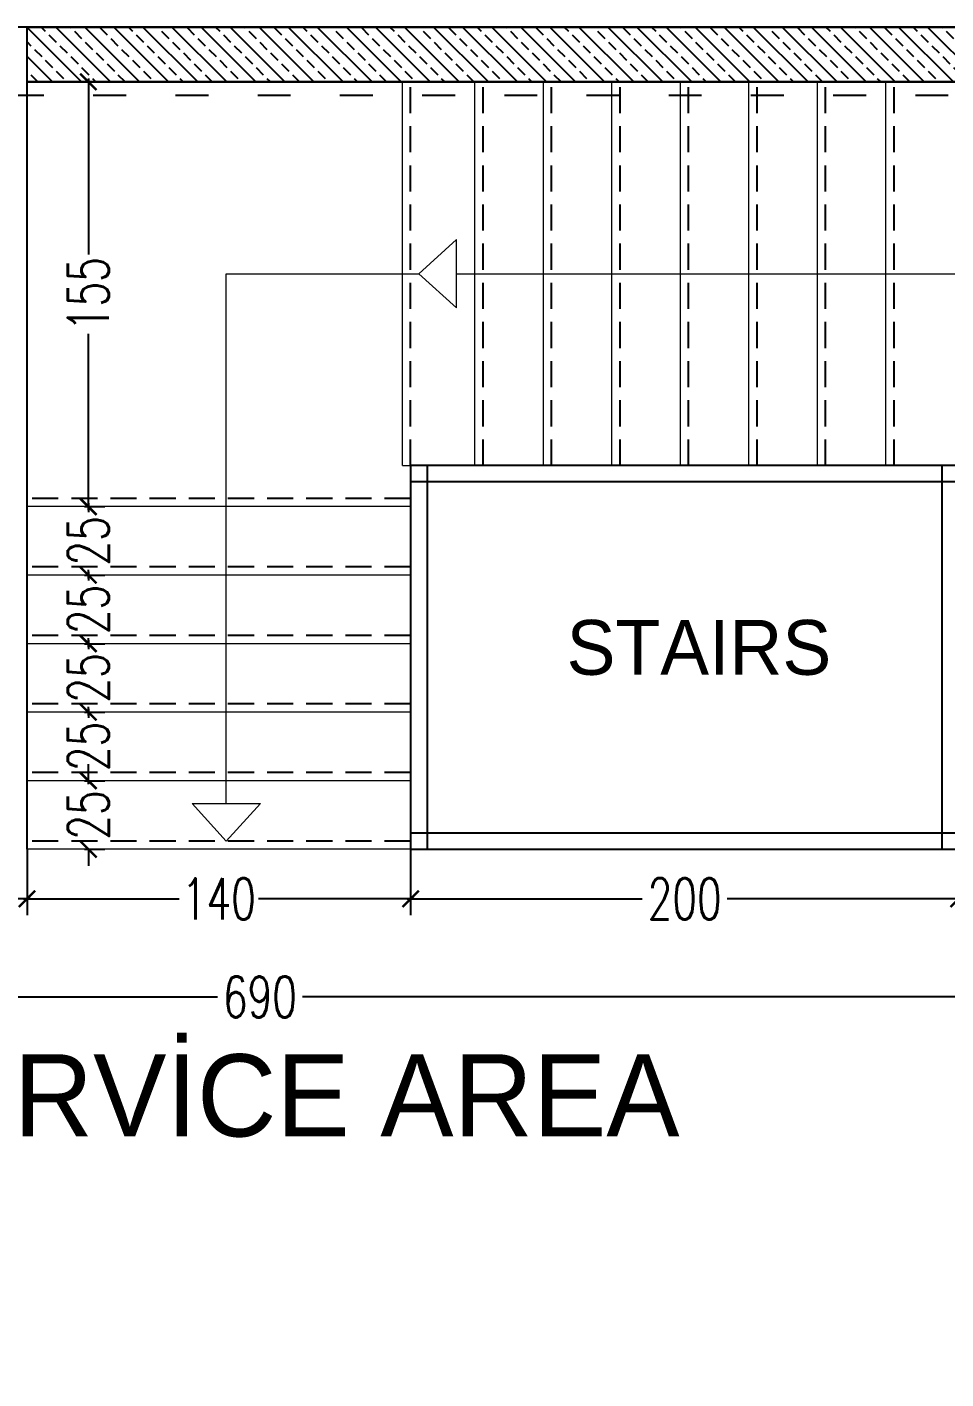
# Model space of a CAD drawing. Header units: centimetres. Extents: x -3207095 to 15275363, y -32656 to 4798027.
# Drawn here: x 683696.8 to 684032.1, y 4438223.6 to 4438716.9 of the extents above; entities that cross this region are included whole.
import ezdxf

# ---------------------------------------------------------------- set-up
doc = ezdxf.new("R2010")
doc.units = ezdxf.units.CM
for name, pattern in [('ACAD_ISO03W100', [30, 12, -18]), ('DASHED', [19.05, 12.7, -6.35]), ('DUZ', [500, 500])]:
    doc.linetypes.add(name, pattern=pattern)
doc.layers.get('0').update_dxf_attribs({"color": 1, "linetype": 'DUZ'})
for name, color, linetype, lineweight in [('A-ANNO-PATT-4', 173, 'Continuous', 5), ('Area', 41, 'Continuous', 25), ('iç duvar', 7, 'Continuous', 50)]:
    doc.layers.add(name, color=color, linetype=linetype, lineweight=lineweight)
doc.layers.add('DIM', color=1, linetype='DUZ')
doc.layers.add('GÖLGE', color=8, linetype='DASHED')
doc.styles.add('DIM', font='ROMANSTW.SHX', dxfattribs={"width": 0.7})
doc.dimstyles.new('1_100', dxfattribs={"dimtxt": 15, "dimasz": 6, "dimexe": 6, "dimexo": 0, "dimgap": 2, "dimtad": 0, "dimdec": 1, "dimzin": 11, "dimdsep": 46, "dimtxsty": 'DIM', "dimblk": 'ARCHTICK', "dimcen": 3, "dimdle": 1.25, "dimclrt": 2, "dimadec": 0, "dimazin": 0, "dimtfac": 1.25, "dimtdec": 1, "dimtix": 1, "dimtofl": 0, "dimtmove": 1, "dimatfit": 3, "dimldrblk": 'ARCHTICK', "dimfxl": 20, "dimfxlon": 1, "dimtolj": 1, "dimtzin": 0, "dimarcsym": 0})

# ---------------------------------------------------------------- blocks, each defined once
blk = doc.blocks.new('_ArchTick')
at = {"color": 0, "linetype": 'ByBlock', "const_width": 0.15}
blk.add_lwpolyline([(-0.5, -0.5), (0.5, 0.5)], dxfattribs=at)
blk = doc.blocks.new('*D5506')
at = {"layer": 'Defpoints', "color": 0, "linetype": 'Continuous', "lineweight": 5, "transparency": 16777216}
for p in [(684126.79, 4438363.04), (683436.79, 4438346.93), (684126.79, 4438346.93)]:
    blk.add_point(p, dxfattribs=at)
at = {"layer": 'DIM', "color": 0, "linetype": 'Continuous', "lineweight": -2, "transparency": 16777216}
for p, q in [((683436.79, 4438346.93), (683436.79, 4438369.04)), ((684126.79, 4438346.93), (684126.79, 4438369.04)), ((683435.54, 4438363.04), (683766.29, 4438363.04)), ((684128.04, 4438363.04), (683797.29, 4438363.04))]:
    blk.add_line(p, q, dxfattribs=at)
at = {"layer": 'DIM', "color": 0, "linetype": 'Continuous', "lineweight": -2, "transparency": 16777216, "xscale": 6, "yscale": 6, "zscale": 6, "rotation": 180}
blk.add_blockref('_ArchTick', (683436.79, 4438363.04), dxfattribs=at)
at = {"layer": 'DIM', "color": 0, "linetype": 'Continuous', "lineweight": -2, "transparency": 16777216, "xscale": 6, "yscale": 6, "zscale": 6}
blk.add_blockref('_ArchTick', (684126.79, 4438363.04), dxfattribs=at)
at = {"layer": 'DIM', "color": 2, "linetype": 'Continuous', "lineweight": 5, "transparency": 16777216, "insert": (683781.79, 4438363.04), "char_height": 15, "attachment_point": 5, "style": 'DIM'}
blk.add_mtext('\\A1;690', dxfattribs=at)
blk = doc.blocks.new('*D5513')
at = {"layer": 'Defpoints', "color": 0, "linetype": 'Continuous', "lineweight": 5, "transparency": 16777216}
for p in [(683606.79, 4438416.93), (683696.79, 4438416.93), (683696.79, 4438398.84)]:
    blk.add_point(p, dxfattribs=at)
at = {"layer": 'DIM', "color": 0, "linetype": 'Continuous', "lineweight": -2, "transparency": 16777216}
for p, q in [((683606.79, 4438416.93), (683606.79, 4438392.84)), ((683696.79, 4438416.93), (683696.79, 4438392.84)), ((683605.54, 4438398.84), (683641.29, 4438398.84)), ((683698.04, 4438398.84), (683662.29, 4438398.84))]:
    blk.add_line(p, q, dxfattribs=at)
at = {"layer": 'DIM', "color": 0, "linetype": 'Continuous', "lineweight": -2, "transparency": 16777216, "xscale": 6, "yscale": 6, "zscale": 6, "rotation": 180}
blk.add_blockref('_ArchTick', (683606.79, 4438398.84), dxfattribs=at)
at = {"layer": 'DIM', "color": 0, "linetype": 'Continuous', "lineweight": -2, "transparency": 16777216, "xscale": 6, "yscale": 6, "zscale": 6}
blk.add_blockref('_ArchTick', (683696.79, 4438398.84), dxfattribs=at)
at = {"layer": 'DIM', "color": 2, "linetype": 'Continuous', "lineweight": 5, "transparency": 16777216, "insert": (683651.79, 4438398.84), "char_height": 15, "attachment_point": 5, "style": 'DIM'}
blk.add_mtext('\\A1;90', dxfattribs=at)
blk = doc.blocks.new('*D5517')
at = {"layer": 'Defpoints', "color": 0, "linetype": 'Continuous', "lineweight": 5, "transparency": 16777216}
for p in [(683696.79, 4438416.93), (683836.79, 4438416.93), (683836.79, 4438398.84)]:
    blk.add_point(p, dxfattribs=at)
at = {"layer": 'DIM', "color": 0, "linetype": 'Continuous', "lineweight": -2, "transparency": 16777216}
for p, q in [((683696.79, 4438416.93), (683696.79, 4438392.84)), ((683836.79, 4438416.93), (683836.79, 4438392.84)), ((683695.54, 4438398.84), (683752.29, 4438398.84)), ((683838.04, 4438398.84), (683781.29, 4438398.84))]:
    blk.add_line(p, q, dxfattribs=at)
at = {"layer": 'DIM', "color": 0, "linetype": 'Continuous', "lineweight": -2, "transparency": 16777216, "xscale": 6, "yscale": 6, "zscale": 6, "rotation": 180}
blk.add_blockref('_ArchTick', (683696.79, 4438398.84), dxfattribs=at)
at = {"layer": 'DIM', "color": 0, "linetype": 'Continuous', "lineweight": -2, "transparency": 16777216, "xscale": 6, "yscale": 6, "zscale": 6}
blk.add_blockref('_ArchTick', (683836.79, 4438398.84), dxfattribs=at)
at = {"layer": 'DIM', "color": 2, "linetype": 'Continuous', "lineweight": 5, "transparency": 16777216, "insert": (683766.79, 4438398.84), "char_height": 15, "attachment_point": 5, "style": 'DIM'}
blk.add_mtext('\\A1;140', dxfattribs=at)
blk = doc.blocks.new('*D5518')
at = {"layer": 'Defpoints', "color": 0, "linetype": 'Continuous', "lineweight": 5, "transparency": 16777216}
for p in [(683836.79, 4438416.93), (684036.79, 4438416.93), (684036.79, 4438398.84)]:
    blk.add_point(p, dxfattribs=at)
at = {"layer": 'DIM', "color": 0, "linetype": 'Continuous', "lineweight": -2, "transparency": 16777216}
for p, q in [((683836.79, 4438416.93), (683836.79, 4438392.84)), ((684036.79, 4438416.93), (684036.79, 4438392.84)), ((683835.54, 4438398.84), (683921.29, 4438398.84)), ((684038.04, 4438398.84), (683952.29, 4438398.84))]:
    blk.add_line(p, q, dxfattribs=at)
at = {"layer": 'DIM', "color": 0, "linetype": 'Continuous', "lineweight": -2, "transparency": 16777216, "xscale": 6, "yscale": 6, "zscale": 6, "rotation": 180}
blk.add_blockref('_ArchTick', (683836.79, 4438398.84), dxfattribs=at)
at = {"layer": 'DIM', "color": 0, "linetype": 'Continuous', "lineweight": -2, "transparency": 16777216, "xscale": 6, "yscale": 6, "zscale": 6}
blk.add_blockref('_ArchTick', (684036.79, 4438398.84), dxfattribs=at)
at = {"layer": 'DIM', "color": 2, "linetype": 'Continuous', "lineweight": 5, "transparency": 16777216, "insert": (683936.79, 4438398.84), "char_height": 15, "attachment_point": 5, "style": 'DIM'}
blk.add_mtext('\\A1;200', dxfattribs=at)
blk = doc.blocks.new('*D5521')
at = {"layer": 'Defpoints', "color": 0, "linetype": 'Continuous', "lineweight": 5, "transparency": 16777216}
for p in [(683717.76, 4438441.93), (683719.17, 4438441.93), (683717.76, 4438416.93)]:
    blk.add_point(p, dxfattribs=at)
at = {"layer": 'DIM', "color": 0, "linetype": 'Continuous', "lineweight": -2, "transparency": 16777216}
for p, q in [((683719.17, 4438441.93), (683719.17, 4438447.93)), ((683717.76, 4438441.93), (683725.17, 4438441.93)), ((683717.76, 4438416.93), (683725.17, 4438416.93)), ((683719.17, 4438416.93), (683719.17, 4438410.93))]:
    blk.add_line(p, q, dxfattribs=at)
at = {"layer": 'DIM', "color": 0, "linetype": 'Continuous', "lineweight": -2, "transparency": 16777216, "xscale": 6, "yscale": 6, "zscale": 6}
for p, rotation in [((683719.17, 4438441.93), 270), ((683719.17, 4438416.93), 90)]:
    blk.add_blockref('_ArchTick', p, dxfattribs=dict(at, rotation=rotation))
at = {"layer": 'DIM', "color": 2, "linetype": 'Continuous', "lineweight": 5, "transparency": 16777216, "insert": (683719.17, 4438429.43), "char_height": 15, "attachment_point": 5, "rotation": 90, "style": 'DIM'}
blk.add_mtext('\\A1;25', dxfattribs=at)
blk = doc.blocks.new('*D4492')
at = {"layer": 'Defpoints', "color": 0, "linetype": 'Continuous', "lineweight": 5, "transparency": 16777216}
for p in [(683717.76, 4438466.93), (683719.17, 4438466.93), (683717.76, 4438441.93)]:
    blk.add_point(p, dxfattribs=at)
at = {"layer": 'DIM', "color": 0, "linetype": 'Continuous', "lineweight": -2, "transparency": 16777216}
for p, q in [((683717.76, 4438466.93), (683725.17, 4438466.93)), ((683719.17, 4438468.18), (683719.17, 4438464.93)), ((683719.17, 4438440.68), (683719.17, 4438443.93)), ((683717.76, 4438441.93), (683725.17, 4438441.93))]:
    blk.add_line(p, q, dxfattribs=at)
at = {"layer": 'DIM', "color": 0, "linetype": 'Continuous', "lineweight": -2, "transparency": 16777216, "xscale": 6, "yscale": 6, "zscale": 6}
for p, rotation in [((683719.17, 4438466.93), 90), ((683719.17, 4438441.93), 270)]:
    blk.add_blockref('_ArchTick', p, dxfattribs=dict(at, rotation=rotation))
at = {"layer": 'DIM', "color": 2, "linetype": 'Continuous', "lineweight": 5, "transparency": 16777216, "insert": (683719.17, 4438454.43), "char_height": 15, "attachment_point": 5, "rotation": 90, "style": 'DIM'}
blk.add_mtext('\\A1;25', dxfattribs=at)
blk = doc.blocks.new('*D4493')
at = {"layer": 'Defpoints', "color": 0, "linetype": 'Continuous', "lineweight": 5, "transparency": 16777216}
for p in [(683717.76, 4438491.93), (683719.17, 4438491.93), (683717.76, 4438466.93)]:
    blk.add_point(p, dxfattribs=at)
at = {"layer": 'DIM', "color": 0, "linetype": 'Continuous', "lineweight": -2, "transparency": 16777216}
for p, q in [((683719.17, 4438493.18), (683719.17, 4438489.93)), ((683717.76, 4438491.93), (683725.17, 4438491.93)), ((683719.17, 4438465.68), (683719.17, 4438468.93)), ((683717.76, 4438466.93), (683725.17, 4438466.93))]:
    blk.add_line(p, q, dxfattribs=at)
at = {"layer": 'DIM', "color": 0, "linetype": 'Continuous', "lineweight": -2, "transparency": 16777216, "xscale": 6, "yscale": 6, "zscale": 6}
for p, rotation in [((683719.17, 4438491.93), 90), ((683719.17, 4438466.93), 270)]:
    blk.add_blockref('_ArchTick', p, dxfattribs=dict(at, rotation=rotation))
at = {"layer": 'DIM', "color": 2, "linetype": 'Continuous', "lineweight": 5, "transparency": 16777216, "insert": (683719.17, 4438479.43), "char_height": 15, "attachment_point": 5, "rotation": 90, "style": 'DIM'}
blk.add_mtext('\\A1;25', dxfattribs=at)
blk = doc.blocks.new('*D4494')
at = {"layer": 'Defpoints', "color": 0, "linetype": 'Continuous', "lineweight": 5, "transparency": 16777216}
for p in [(683717.76, 4438516.93), (683719.17, 4438516.93), (683717.76, 4438491.93)]:
    blk.add_point(p, dxfattribs=at)
at = {"layer": 'DIM', "color": 0, "linetype": 'Continuous', "lineweight": -2, "transparency": 16777216}
for p, q in [((683719.17, 4438518.18), (683719.17, 4438514.93)), ((683717.76, 4438516.93), (683725.17, 4438516.93)), ((683719.17, 4438490.68), (683719.17, 4438493.93)), ((683717.76, 4438491.93), (683725.17, 4438491.93))]:
    blk.add_line(p, q, dxfattribs=at)
at = {"layer": 'DIM', "color": 0, "linetype": 'Continuous', "lineweight": -2, "transparency": 16777216, "xscale": 6, "yscale": 6, "zscale": 6}
for p, rotation in [((683719.17, 4438516.93), 90), ((683719.17, 4438491.93), 270)]:
    blk.add_blockref('_ArchTick', p, dxfattribs=dict(at, rotation=rotation))
at = {"layer": 'DIM', "color": 2, "linetype": 'Continuous', "lineweight": 5, "transparency": 16777216, "insert": (683719.17, 4438504.43), "char_height": 15, "attachment_point": 5, "rotation": 90, "style": 'DIM'}
blk.add_mtext('\\A1;25', dxfattribs=at)
blk = doc.blocks.new('*D4495')
at = {"layer": 'Defpoints', "color": 0, "linetype": 'Continuous', "lineweight": 5, "transparency": 16777216}
for p in [(683717.76, 4438541.93), (683719.17, 4438541.93), (683717.76, 4438516.93)]:
    blk.add_point(p, dxfattribs=at)
at = {"layer": 'DIM', "color": 0, "linetype": 'Continuous', "lineweight": -2, "transparency": 16777216}
for p, q in [((683719.17, 4438543.18), (683719.17, 4438539.93)), ((683717.76, 4438541.93), (683725.17, 4438541.93)), ((683719.17, 4438515.68), (683719.17, 4438518.93)), ((683717.76, 4438516.93), (683725.17, 4438516.93))]:
    blk.add_line(p, q, dxfattribs=at)
at = {"layer": 'DIM', "color": 0, "linetype": 'Continuous', "lineweight": -2, "transparency": 16777216, "xscale": 6, "yscale": 6, "zscale": 6}
for p, rotation in [((683719.17, 4438541.93), 90), ((683719.17, 4438516.93), 270)]:
    blk.add_blockref('_ArchTick', p, dxfattribs=dict(at, rotation=rotation))
at = {"layer": 'DIM', "color": 2, "linetype": 'Continuous', "lineweight": 5, "transparency": 16777216, "insert": (683719.17, 4438529.43), "char_height": 15, "attachment_point": 5, "rotation": 90, "style": 'DIM'}
blk.add_mtext('\\A1;25', dxfattribs=at)
blk = doc.blocks.new('*D4496')
at = {"layer": 'Defpoints', "color": 0, "linetype": 'Continuous', "lineweight": 5, "transparency": 16777216}
for p in [(683717.76, 4438696.93), (683719.17, 4438696.93), (683717.76, 4438541.93)]:
    blk.add_point(p, dxfattribs=at)
at = {"layer": 'DIM', "color": 0, "linetype": 'Continuous', "lineweight": -2, "transparency": 16777216}
for p, q in [((683717.76, 4438696.93), (683725.17, 4438696.93)), ((683719.17, 4438698.18), (683719.17, 4438633.93)), ((683719.17, 4438540.68), (683719.17, 4438604.93)), ((683717.76, 4438541.93), (683725.17, 4438541.93))]:
    blk.add_line(p, q, dxfattribs=at)
at = {"layer": 'DIM', "color": 0, "linetype": 'Continuous', "lineweight": -2, "transparency": 16777216, "xscale": 6, "yscale": 6, "zscale": 6}
for p, rotation in [((683719.17, 4438696.93), 90), ((683719.17, 4438541.93), 270)]:
    blk.add_blockref('_ArchTick', p, dxfattribs=dict(at, rotation=rotation))
at = {"layer": 'DIM', "color": 2, "linetype": 'Continuous', "lineweight": 5, "transparency": 16777216, "insert": (683719.17, 4438619.43), "char_height": 15, "attachment_point": 5, "rotation": 90, "style": 'DIM'}
blk.add_mtext('\\A1;155', dxfattribs=at)
blk = doc.blocks.new('*D5819')
at = {"layer": 'Defpoints', "color": 0, "linetype": 'Continuous', "lineweight": 5, "transparency": 16777216}
for p in [(691256.93, 4438668.74), (0, 4437978.74), (691238.54, 4437978.74)]:
    blk.add_point(p, dxfattribs=at)
at = {"layer": 'DIM', "color": 0, "linetype": 'Continuous', "lineweight": -2, "transparency": 16777216}
for p, q in [((691256.93, 4438668.74), (691232.54, 4438668.74)), ((691238.54, 4438669.99), (691238.54, 4438339.24)), ((691238.54, 4437977.49), (691238.54, 4438308.24)), ((691218.54, 4437978.74), (691244.54, 4437978.74))]:
    blk.add_line(p, q, dxfattribs=at)
at = {"layer": 'DIM', "color": 0, "linetype": 'Continuous', "lineweight": -2, "transparency": 16777216, "xscale": 6, "yscale": 6, "zscale": 6}
for p, rotation in [((691238.54, 4438668.74), 90), ((691238.54, 4437978.74), 270)]:
    blk.add_blockref('_ArchTick', p, dxfattribs=dict(at, rotation=rotation))
at = {"layer": 'DIM', "color": 2, "linetype": 'Continuous', "lineweight": 5, "transparency": 16777216, "insert": (691238.54, 4438323.74), "char_height": 15, "attachment_point": 5, "rotation": 90, "style": 'DIM'}
blk.add_mtext('\\A1;690', dxfattribs=at)

msp = doc.modelspace()

# ---------------------------------------------------------------- hatches: boundary and pattern name
h = msp.add_hatch()
h.set_pattern_fill('ANSI33', color=9, scale=30, angle=90)
h.set_pattern_definition([(135, (5204265.075, 3691924.347), (-5.303300859, -5.303300859), []), (135, (5204265.075, 3691929.65), (-5.303300859, -5.303300859), [3.75, -1.875])])
h.paths.add_polyline_path([(683696.79, 4438696.93), (683696.79, 4438716.93), (684196.79, 4438716.93), (684196.79, 4438416.93), (684176.79, 4438416.93), (684176.79, 4438696.93)])

# ---------------------------------------------------------------- linework, layer by layer
at = {"color": 7}
for p, q in [((684196.79, 4438716.93), (683366.79, 4438716.93)), ((683696.79, 4438416.93), (683696.79, 4438716.93)), ((683696.79, 4438696.93), (684176.79, 4438696.93))]:
    msp.add_line(p, q, dxfattribs=at)
at = {"color": 0, "lineweight": 18, "ltscale": 40}
msp.add_line((683696.79, 4438716.93), (683696.79, 4438416.93), dxfattribs=at)
at = {"color": 232, "linetype": 'ACAD_ISO03W100'}
msp.add_line((685862.98, 4438691.93), (681754.42, 4438691.93), dxfattribs=at)
at = {"color": 7}
msp.add_lwpolyline([(683696.79, 4438696.93), (683696.79, 4438716.93), (684196.79, 4438716.93), (684196.79, 4438416.93), (684176.79, 4438416.93), (684176.79, 4438696.93), (683696.79, 4438696.93)], dxfattribs=at)
at = {"layer": 'A-ANNO-PATT-4'}
msp.add_line((683833.79, 4438556.93), (683836.79, 4438556.93), dxfattribs=at)
for points in [[(683853.53, 4438626.93), (683853.53, 4438639.39), (683839.79, 4438626.93), (683853.53, 4438614.47), (683853.53, 4438626.93), (684106.79, 4438626.93), (684106.79, 4438541.93)], [(683769.49, 4438433.67), (683781.95, 4438433.67), (683769.49, 4438419.93), (683757.03, 4438433.67), (683769.49, 4438433.67), (683769.49, 4438626.93), (683839.79, 4438626.93)]]:
    msp.add_lwpolyline(points, dxfattribs=at)
at = {"layer": 'Area'}
for p, q in [((684036.79, 4438556.93), (683836.79, 4438556.93)), ((683836.79, 4438556.93), (683836.79, 4438416.93)), ((683842.79, 4438556.93), (683842.79, 4438416.93)), ((684030.79, 4438416.93), (684030.79, 4438556.93)), ((684036.79, 4438550.93), (683836.79, 4438550.93)), ((683836.79, 4438422.93), (684036.79, 4438422.93)), ((683836.79, 4438416.93), (684036.79, 4438416.93))]:
    msp.add_line(p, q, dxfattribs=at)
msp.add_lwpolyline([(684196.79, 4438416.93), (684196.79, 4438716.93), (683766.79, 4438716.93)], dxfattribs=at)
at = {"layer": 'GÖLGE', "ltscale": 0.75}
for p, q in [((683836.79, 4438556.93), (683836.79, 4438696.93)), ((683863.22, 4438556.93), (683863.22, 4438696.93)), ((683888.22, 4438556.93), (683888.22, 4438696.93)), ((683913.22, 4438556.93), (683913.22, 4438696.93)), ((683938.22, 4438556.93), (683938.22, 4438696.93)), ((683963.22, 4438556.93), (683963.22, 4438696.93)), ((683988.22, 4438556.93), (683988.22, 4438696.93)), ((684013.22, 4438556.93), (684013.22, 4438696.93)), ((683836.79, 4438544.93), (683696.79, 4438544.93)), ((683836.79, 4438519.93), (683696.79, 4438519.93)), ((683836.79, 4438494.93), (683696.79, 4438494.93)), ((683836.79, 4438469.93), (683696.79, 4438469.93)), ((683836.79, 4438444.93), (683696.79, 4438444.93)), ((683836.79, 4438419.93), (683696.79, 4438419.93))]:
    msp.add_line(p, q, dxfattribs=at)
at = {"layer": 'iç duvar', "color": 252, "linetype": 'Continuous', "lineweight": 5, "true_color": 0x939598}
msp.add_line((683436.79, 4438716.93), (684126.79, 4438716.93), dxfattribs=at)
at = {"layer": 'iç duvar', "color": 251, "lineweight": 5}
for p, q in [((683833.79, 4438556.93), (683833.79, 4438696.93)), ((683860.22, 4438556.93), (683860.22, 4438696.93)), ((683885.22, 4438556.93), (683885.22, 4438696.93)), ((683910.22, 4438556.93), (683910.22, 4438696.93)), ((683935.22, 4438556.93), (683935.22, 4438696.93)), ((683960.22, 4438556.93), (683960.22, 4438696.93)), ((683985.22, 4438556.93), (683985.22, 4438696.93)), ((684010.22, 4438556.93), (684010.22, 4438696.93)), ((683836.79, 4438541.93), (683696.79, 4438541.93)), ((683836.79, 4438516.93), (683696.79, 4438516.93)), ((683836.79, 4438491.93), (683696.79, 4438491.93)), ((683836.79, 4438466.93), (683696.79, 4438466.93)), ((683836.79, 4438441.93), (683696.79, 4438441.93)), ((683836.79, 4438416.93), (683696.79, 4438416.93))]:
    msp.add_line(p, q, dxfattribs=at)

# ---------------------------------------------------------------- texts
at = {"attachment_point": 1}
for s, width, insert, char_height in [('{\\fCentury Gothic|b0|i0|c162|p34;\\C7;STAIRS}', 98.4847, (683893.68, 4438500.58), 20), ('{\\fCentury Gothic|b0|i0|c162|p34;\\C7; SERVİCE AREA}', 333.7189, (683627.28, 4438342.12), 30)]:
    msp.add_mtext_dynamic_manual_height_columns(s, width=width, gutter_width=12.5, heights=[0], dxfattribs=dict(at, insert=insert, char_height=char_height))

# ---------------------------------------------------------------- dimensions: what is measured, and where the dimension line sits
at = {"layer": 'DIM', "linetype": 'Continuous', "lineweight": 5}
for base, p1, p2, picture, middle in [((683719.17, 4438696.93), (683717.76, 4438541.93), (683717.76, 4438696.93), '*D4496', (683719.17, 4438619.43)), ((691238.54, 4437978.74), (691256.93, 4438668.74), (0, 4437978.74), '*D5819', (691238.54, 4438323.74)), ((683719.17, 4438541.93), (683717.76, 4438516.93), (683717.76, 4438541.93), '*D4495', (683719.17, 4438529.43)), ((683719.17, 4438516.93), (683717.76, 4438491.93), (683717.76, 4438516.93), '*D4494', (683719.17, 4438504.43)), ((683719.17, 4438491.93), (683717.76, 4438466.93), (683717.76, 4438491.93), '*D4493', (683719.17, 4438479.43)), ((683719.17, 4438466.93), (683717.76, 4438441.93), (683717.76, 4438466.93), '*D4492', (683719.17, 4438454.43)), ((683719.17, 4438441.93), (683717.76, 4438416.93), (683717.76, 4438441.93), '*D5521', (683719.17, 4438429.43))]:
    dim = msp.add_linear_dim(base=base, p1=p1, p2=p2, angle=90, dimstyle='1_100', dxfattribs=at)
    dim.commit()
    dim.dimension.update_dxf_attribs({"geometry": picture, "text_midpoint": middle})
for base, p1, p2, picture, middle in [((683696.79, 4438398.84), (683606.79, 4438416.93), (683696.79, 4438416.93), '*D5513', (683651.79, 4438398.84)), ((683836.79, 4438398.84), (683696.79, 4438416.93), (683836.79, 4438416.93), '*D5517', (683766.79, 4438398.84)), ((684036.79, 4438398.84), (683836.79, 4438416.93), (684036.79, 4438416.93), '*D5518', (683936.79, 4438398.84)), ((684126.79, 4438363.04), (683436.79, 4438346.93), (684126.79, 4438346.93), '*D5506', (683781.79, 4438363.04))]:
    dim = msp.add_linear_dim(base=base, p1=p1, p2=p2, dimstyle='1_100', dxfattribs=at)
    dim.commit()
    dim.dimension.update_dxf_attribs({"geometry": picture, "text_midpoint": middle})

doc.saveas('drawing.dxf')
